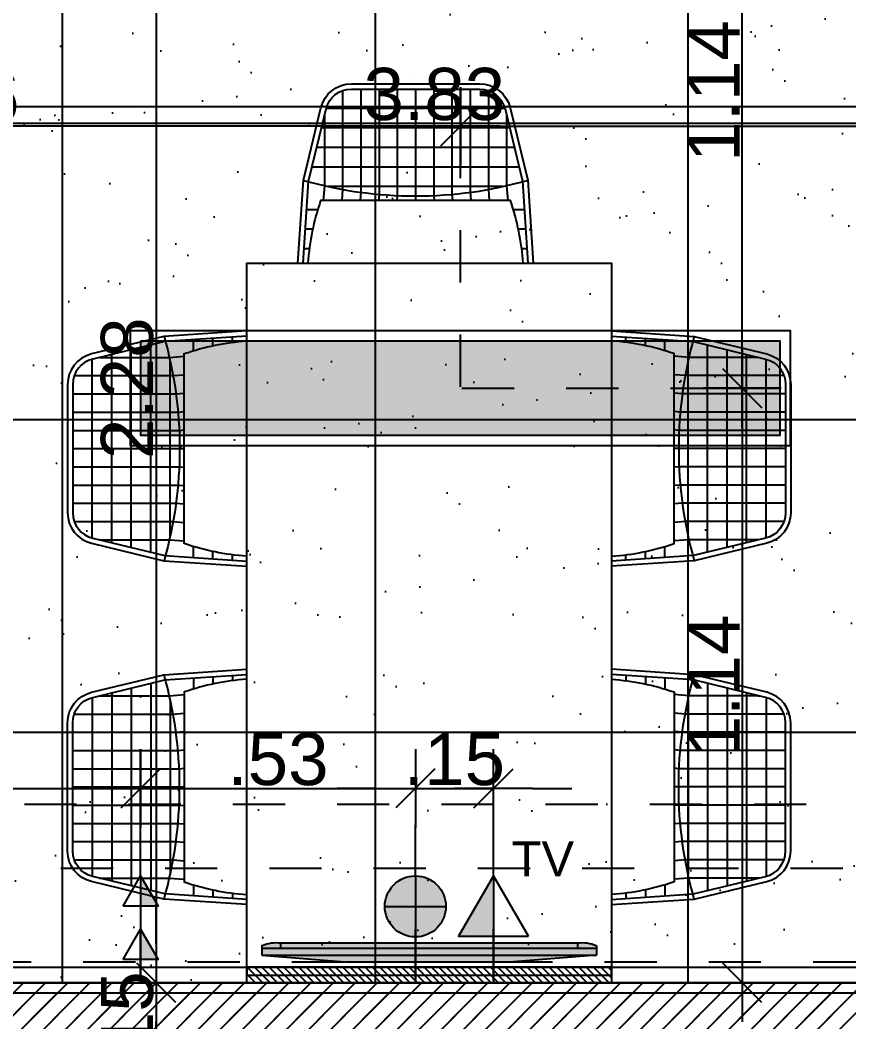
# Model space of a CAD drawing. Header units: millimetres. Extents: x 1974 to 2225, y 1614 to 1800.
# Drawn here: x 2040.602 to 2042.192, y 1635.488 to 1637.409 of the extents above; entities that cross this region are included whole.
import ezdxf
from ezdxf.enums import TextEntityAlignment as Align

# ---------------------------------------------------------------- set-up
doc = ezdxf.new("R2010")
doc.units = ezdxf.units.MM
doc.header["$LTSCALE"] = 0.03
doc.header["$PDMODE"] = 34
doc.linetypes.add('HIDDEN', pattern=[9.525, 6.35, -3.175])
doc.linetypes.add('HIDDEN2', pattern=[0.1875, 0.125, -0.0625])
for name, color, linetype in [('Construir Tijolos', 160, 'Continuous'), ('COTA', 250, 'Continuous'), ('COTA Luminotécnica', 250, 'Continuous'), ('COTA Pontos Elétricos', 250, 'Continuous'), ('Demolir', 193, 'HIDDEN2'), ('Especificações', 3, 'Continuous'), ('Forro de Gesso', 3, 'Continuous'), ('Layout', 6, 'Continuous'), ('PL09', 9, 'Continuous'), ('PL1', 1, 'Continuous'), ('PL251', 251, 'Continuous'), ('PL3', 3, 'Continuous'), ('PL5', 5, 'Continuous'), ('PL6', 6, 'Continuous'), ('Pontos Elétricos', 3, 'Continuous'), ('Pontos Luminotécnicos', 3, 'Continuous')]:
    doc.layers.add(name, color=color, linetype=linetype)
doc.styles.add('ARIAL', font='arial.ttf')
doc.styles.get("Standard").update_dxf_attribs({"font": 'arial.ttf'})
doc.dimstyles.new('TICK01', dxfattribs={"dimscale": 0, "dimtxt": 2, "dimasz": 1.5, "dimexe": 0.18, "dimexo": 0.06, "dimgap": 0.09, "dimtad": 1, "dimzin": 4, "dimdsep": 46, "dimtxsty": 'Standard', "dimblk": 'TICK1', "dimcen": 0.09, "dimclrd": 256, "dimclre": 256, "dimclrt": 4, "dimaunit": 1, "dimadec": 0, "dimazin": 0, "dimtfac": 1, "dimtix": 1, "dimtmove": 2, "dimatfit": 3, "dimldrblk": 'TICK1', "dimfxl": 1, "dimtolj": 1, "dimtzin": 12, "dimarcsym": 0})
pattern_1 = [(45, (0, 0), (-0.02121320344, 0.02121320344), [])]

# ---------------------------------------------------------------- blocks, each defined once
blk = doc.blocks.new('cadeira deck.01')
at = {"layer": 'PL251'}
for p, q in [((0.0274, -0.0219), (0.0274, -0.0118)), ((0.0648, -0.0283), (0.0648, -0.0143)), ((0.1023, -0.0379), (0.1023, -0.0168)), ((0.1841, -0.4243), (0.1841, -0.027)), ((0.2215, -0.4152), (0.2215, -0.036)), ((0.1483, -0.0509), (0.1198, -0.0485)), ((0.2826, -0.0509), (0.1483, -0.0509)), ((0.259, -0.4061), (0.259, -0.0451)), ((0.2964, -0.397), (0.2964, -0.0542)), ((0.1467, -0.3929), (0.1467, -0.0584)), ((0.1412, -0.0858), (0.1198, -0.0841)), ((0.3308, -0.0858), (0.1412, -0.0858)), ((0.1357, -0.1208), (0.1198, -0.1195)), ((0.3337, -0.1208), (0.1357, -0.1208)), ((0.1318, -0.1557), (0.1198, -0.1547)), ((0.3337, -0.1557), (0.1318, -0.1557)), ((0.1287, -0.1907), (0.1198, -0.19)), ((0.3337, -0.1907), (0.1287, -0.1907)), ((0.1287, -0.2256), (0.1198, -0.2256)), ((0.3337, -0.2256), (0.1287, -0.2256)), ((0.1287, -0.2606), (0.1198, -0.2613)), ((0.3337, -0.2606), (0.1287, -0.2606)), ((0.1318, -0.2955), (0.1198, -0.2965)), ((0.3337, -0.2955), (0.1318, -0.2955)), ((0.1357, -0.3305), (0.1198, -0.3318)), ((0.3337, -0.3305), (0.1357, -0.3305)), ((0.1412, -0.3654), (0.1198, -0.3672)), ((0.3308, -0.3654), (0.1412, -0.3654)), ((0.1483, -0.4004), (0.1198, -0.4028)), ((0.2826, -0.4004), (0.1483, -0.4004)), ((0.1023, -0.4345), (0.1023, -0.4134)), ((0.0274, -0.4395), (0.0274, -0.4294)), ((0.0648, -0.437), (0.0648, -0.423))]:
    blk.add_line(p, q, dxfattribs=at)
at = {"layer": 'PL5'}
for points in [[(0, 0), (0.1587, -0.0105), (0.2979, -0.0443, -0.345989), (0.3437, -0.1026), (0.3437, -0.3487, -0.345989), (0.2979, -0.407), (0.1587, -0.4408), (0, -0.4513)], [(0, -0.01), (0.1571, -0.0204), (0.2955, -0.054, -0.345989), (0.3337, -0.1026), (0.3337, -0.3487, -0.345989), (0.2955, -0.3973), (0.1571, -0.4309), (0, -0.4413)]]:
    blk.add_lwpolyline(points, format="xyb", dxfattribs=at)
at = {"layer": 'PL6'}
blk.add_lwpolyline([(0, -0.4321, 0.065364), (0.1198, -0.4077), (0.1198, -0.0436, 0.065364), (0, -0.0192, 0.065364)], format="xyb", dxfattribs=at)
blk.add_arc((0.9166, -0.2256), 0.7879, 164.1516, 195.8484, dxfattribs=at)
blk = doc.blocks.new('TV GRANDE.01')
at = {"layer": 'PL09'}
h = blk.add_hatch(color=256, dxfattribs=at)
h.paths.add_polyline_path([(0.3955, 0), (-0.3955, 0), (-0.783, -0.032), (0.783, -0.032)])
h.paths.add_polyline_path([(-0.6955, -0.064), (-0.783, -0.064), (-0.783, -0.0765, 0.139997), (-0.6955, -0.089)])
h.paths.add_polyline_path([(0.6955, -0.064), (-0.6955, -0.064), (-0.6955, -0.089), (0.6955, -0.089)])
h.paths.add_polyline_path([(0.783, -0.0765), (0.783, -0.064), (0.6955, -0.064), (0.6955, -0.089, 0.139997)])
h.paths.add_polyline_path([(0.783, -0.032), (-0.783, -0.032), (-0.783, -0.064), (0.783, -0.064)])
at = {"layer": 'PL5'}
for p, q in [((-0.783, -0.064), (-0.783, -0.032)), ((-0.783, -0.032), (0.783, -0.032)), ((0.783, -0.064), (0.783, -0.032)), ((-0.783, -0.064), (0.783, -0.064))]:
    blk.add_line(p, q, dxfattribs=at)
at = {"layer": 'PL6'}
for p, q in [((-0.783, -0.032), (-0.3955, 0)), ((-0.3955, 0), (0.3955, 0)), ((0.783, -0.032), (0.3955, 0)), ((-0.783, -0.0765), (-0.783, -0.064)), ((-0.6955, -0.089), (-0.6955, -0.064)), ((-0.6955, -0.089), (0.6955, -0.089)), ((0.6955, -0.089), (0.6955, -0.064)), ((0.783, -0.0765), (0.783, -0.064))]:
    blk.add_line(p, q, dxfattribs=at)
for centre, start, end in [((-0.7173, 0.0705), 245.9345, 277.8122), ((0.7173, 0.0705), 262.1878, 294.0655)]:
    blk.add_arc(centre, 0.161, start, end, dxfattribs=at)
blk = doc.blocks.new('TICK1')
for p, q in [((0, 1), (0, -1)), ((0.5, 0.5), (-0.5, -0.5)), ((-1, 0), (1, 0))]:
    blk.add_line(p, q)
blk = doc.blocks.new('*D201')
at = {"layer": 'COTA', "linetype": 'HIDDEN', "lineweight": -2, "transparency": 16777216}
for p, q in [((2039.4831, 1636.9964), (2039.4831, 1637.2204)), ((2043.3101, 1637.1324), (2043.3101, 1637.2204))]:
    blk.add_line(p, q, dxfattribs=at)
at = {"layer": 'COTA', "lineweight": -2, "transparency": 16777216}
blk.add_line((2039.5581, 1637.2114), (2043.2351, 1637.2114), dxfattribs=at)
at = {"layer": 'DEFPOINTS', "color": 0, "transparency": 16777216}
for p in [(2043.3101, 1637.2114), (2043.3101, 1637.1294), (2039.4831, 1636.9934)]:
    blk.add_point(p, dxfattribs=at)
at = {"layer": 'COTA', "lineweight": -2, "transparency": 16777216, "xscale": 0.07499999993790162, "yscale": 0.07499999993790162, "zscale": 0.07499999993790162, "rotation": 180}
blk.add_blockref('TICK1', (2039.4831, 1637.2114), dxfattribs=at)
at = {"layer": 'COTA', "lineweight": -2, "transparency": 16777216, "xscale": 0.07499999993790162, "yscale": 0.07499999993790162, "zscale": 0.07499999993790162}
blk.add_blockref('TICK1', (2043.3101, 1637.2114), dxfattribs=at)
at = {"layer": 'COTA', "color": 4, "transparency": 16777216, "insert": (2041.3966, 1637.267), "char_height": 0.1, "attachment_point": 5}
blk.add_mtext('\\A1;3.83', dxfattribs=at)
blk = doc.blocks.new('*D259')
at = {"layer": 'COTA', "linetype": 'HIDDEN', "lineweight": -2, "transparency": 16777216}
for p, q in [((2041.7551, 1637.8434), (2040.8541, 1637.8434)), ((2041.3936, 1635.5634), (2040.8541, 1635.5634))]:
    blk.add_line(p, q, dxfattribs=at)
at = {"layer": 'COTA', "lineweight": -2, "transparency": 16777216}
blk.add_line((2040.8631, 1637.7684), (2040.8631, 1635.6384), dxfattribs=at)
at = {"layer": 'DEFPOINTS', "color": 0, "transparency": 16777216}
for p in [(2041.7581, 1637.8434), (2040.8631, 1635.5634), (2041.3966, 1635.5634)]:
    blk.add_point(p, dxfattribs=at)
at = {"layer": 'COTA', "lineweight": -2, "transparency": 16777216, "xscale": 0.07499999993790162, "yscale": 0.07499999993790162, "zscale": 0.07499999993790162}
for p, rotation in [((2040.8631, 1637.8434), 90), ((2040.8631, 1635.5634), 270)]:
    blk.add_blockref('TICK1', p, dxfattribs=dict(at, rotation=rotation))
at = {"layer": 'COTA', "color": 4, "transparency": 16777216, "insert": (2040.8075, 1636.7034), "char_height": 0.1, "attachment_point": 5, "rotation": 90}
blk.add_mtext('\\A1;2.28', dxfattribs=at)
blk = doc.blocks.new('*D260')
at = {"layer": 'COTA', "lineweight": -2, "transparency": 16777216}
for p, q in [((2040.8631, 1635.6384), (2040.8631, 1635.7134)), ((2040.8631, 1635.5634), (2040.8631, 1635.4134)), ((2040.8631, 1635.3384), (2040.8631, 1635.2634))]:
    blk.add_line(p, q, dxfattribs=at)
at = {"layer": 'COTA', "linetype": 'HIDDEN', "lineweight": -2, "transparency": 16777216}
for p, q in [((2041.3936, 1635.5634), (2040.8541, 1635.5634)), ((2041.3836, 1635.4134), (2040.8541, 1635.4134))]:
    blk.add_line(p, q, dxfattribs=at)
at = {"layer": 'DEFPOINTS', "color": 0, "transparency": 16777216}
for p in [(2041.3966, 1635.5634), (2040.8631, 1635.4134), (2041.3866, 1635.4134)]:
    blk.add_point(p, dxfattribs=at)
at = {"layer": 'COTA', "lineweight": -2, "transparency": 16777216, "xscale": 0.07499999993790162, "yscale": 0.07499999993790162, "zscale": 0.07499999993790162}
for p, rotation in [((2040.8631, 1635.5634), 270), ((2040.8631, 1635.4134), 90)]:
    blk.add_blockref('TICK1', p, dxfattribs=dict(at, rotation=rotation))
at = {"layer": 'COTA', "color": 4, "transparency": 16777216, "insert": (2040.8075, 1635.4884), "char_height": 0.1, "attachment_point": 5, "rotation": 90}
blk.add_mtext('\\A1;.15', dxfattribs=at)
blk = doc.blocks.new('Tomada Alta')
at = {"layer": 'PL09'}
blk.add_hatch(color=251, dxfattribs=at).paths.add_polyline_path([(0, 0.08), (0.06, 0.08), (0, 0.1839)])
at = {"layer": 'PL3'}
blk.add_line((0, 0.1839), (0, 0), dxfattribs=at)
blk.add_lwpolyline([(-0.06, 0.08), (0, 0.1839), (0.06, 0.08)], close=True, dxfattribs=at)
blk = doc.blocks.new('logica alta.01')
at = {"layer": 'Pontos Elétricos'}
h = blk.add_hatch(color=251, dxfattribs=at)
h.dxf.hatch_style = 1
edge = h.paths.add_edge_path()
edge.add_arc((0.1465, 0), 0.0586, 0, 360)
for p, q in [((0.1465, 0.0586), (0.1465, -0.0586)), ((0.2051, 0), (0, 0))]:
    blk.add_line(p, q, dxfattribs=at)
blk.add_circle((0.1465, 0), 0.0586, dxfattribs=at)
blk = doc.blocks.new('POMNTO DUPLO1.15')
at = {"layer": 'Pontos Elétricos'}
h = blk.add_hatch(color=251, dxfattribs=at)
h.dxf.hatch_style = 1
h.paths.add_polyline_path([(0, 0.1026), (0, 0.0446), (0.0335, 0.0446)])
h.paths.add_polyline_path([(0, 0.2051), (0, 0.1472), (0.0335, 0.1472)])
at = {"layer": 'PL3'}
for p, q in [((0, 0.2051), (0, 0.1026)), ((0, 0.1026), (0, 0))]:
    blk.add_line(p, q, dxfattribs=at)
for points in [[(-0.0335, 0.1472), (0, 0.2051), (0.0335, 0.1472)], [(-0.0335, 0.0446), (0, 0.1026), (0.0335, 0.0446)]]:
    blk.add_lwpolyline(points, close=True, dxfattribs=at)
blk = doc.blocks.new('*D624')
at = {"layer": 'COTA Pontos Elétricos', "linetype": 'HIDDEN', "lineweight": -2, "ltscale": 0.2, "transparency": 16777216}
for p, q in [((2039.4831, 1635.5664), (2039.4831, 1635.9452)), ((2040.8331, 1635.5664), (2040.8331, 1635.9452))]:
    blk.add_line(p, q, dxfattribs=at)
at = {"layer": 'COTA Pontos Elétricos', "lineweight": -2, "ltscale": 0.2, "transparency": 16777216}
blk.add_line((2039.5581, 1635.9362), (2040.7581, 1635.9362), dxfattribs=at)
at = {"layer": 'DEFPOINTS', "color": 0, "ltscale": 0.2, "transparency": 16777216}
for p in [(2040.8331, 1635.9362), (2039.4831, 1635.5634), (2040.8331, 1635.5634)]:
    blk.add_point(p, dxfattribs=at)
at = {"layer": 'COTA Pontos Elétricos', "lineweight": -2, "ltscale": 0.2, "transparency": 16777216, "xscale": 0.07499999993790162, "yscale": 0.07499999993790162, "zscale": 0.07499999993790162, "rotation": 180}
blk.add_blockref('TICK1', (2039.4831, 1635.9362), dxfattribs=at)
at = {"layer": 'COTA Pontos Elétricos', "lineweight": -2, "ltscale": 0.2, "transparency": 16777216, "xscale": 0.07499999993790162, "yscale": 0.07499999993790162, "zscale": 0.07499999993790162}
blk.add_blockref('TICK1', (2040.8331, 1635.9362), dxfattribs=at)
at = {"layer": 'COTA Pontos Elétricos', "color": 4, "ltscale": 0.2, "transparency": 16777216, "insert": (2040.1581, 1635.9918), "char_height": 0.1, "attachment_point": 5}
blk.add_mtext('\\A1;1.35', dxfattribs=at)
blk = doc.blocks.new('*D625')
at = {"layer": 'COTA Pontos Elétricos', "linetype": 'HIDDEN', "lineweight": -2, "ltscale": 0.2, "transparency": 16777216}
for p, q in [((2040.8331, 1635.5664), (2040.8331, 1635.9452)), ((2041.3601, 1635.5664), (2041.3601, 1635.9452))]:
    blk.add_line(p, q, dxfattribs=at)
at = {"layer": 'COTA Pontos Elétricos', "lineweight": -2, "ltscale": 0.2, "transparency": 16777216}
blk.add_line((2040.9081, 1635.9362), (2041.2851, 1635.9362), dxfattribs=at)
at = {"layer": 'DEFPOINTS', "color": 0, "ltscale": 0.2, "transparency": 16777216}
for p in [(2041.3601, 1635.9362), (2040.8331, 1635.5634), (2041.3601, 1635.5634)]:
    blk.add_point(p, dxfattribs=at)
at = {"layer": 'COTA Pontos Elétricos', "lineweight": -2, "ltscale": 0.2, "transparency": 16777216, "xscale": 0.07499999993790162, "yscale": 0.07499999993790162, "zscale": 0.07499999993790162, "rotation": 180}
blk.add_blockref('TICK1', (2040.8331, 1635.9362), dxfattribs=at)
at = {"layer": 'COTA Pontos Elétricos', "lineweight": -2, "ltscale": 0.2, "transparency": 16777216, "xscale": 0.07499999993790162, "yscale": 0.07499999993790162, "zscale": 0.07499999993790162}
blk.add_blockref('TICK1', (2041.3601, 1635.9362), dxfattribs=at)
at = {"layer": 'COTA Pontos Elétricos', "color": 4, "ltscale": 0.2, "transparency": 16777216, "insert": (2041.0966, 1635.9918), "char_height": 0.1, "attachment_point": 5}
blk.add_mtext('\\A1;.53', dxfattribs=at)
blk = doc.blocks.new('*D626')
at = {"layer": 'COTA Pontos Elétricos', "linetype": 'HIDDEN', "lineweight": -2, "ltscale": 0.2, "transparency": 16777216}
for p, q in [((2041.3601, 1635.5664), (2041.3601, 1635.9452)), ((2041.5101, 1635.5664), (2041.5101, 1635.9452))]:
    blk.add_line(p, q, dxfattribs=at)
at = {"layer": 'COTA Pontos Elétricos', "lineweight": -2, "ltscale": 0.2, "transparency": 16777216}
for p, q in [((2041.2851, 1635.9362), (2041.2101, 1635.9362)), ((2041.3601, 1635.9362), (2041.5101, 1635.9362)), ((2041.5851, 1635.9362), (2041.6601, 1635.9362))]:
    blk.add_line(p, q, dxfattribs=at)
at = {"layer": 'DEFPOINTS', "color": 0, "ltscale": 0.2, "transparency": 16777216}
for p in [(2041.5101, 1635.9362), (2041.3601, 1635.5634), (2041.5101, 1635.5634)]:
    blk.add_point(p, dxfattribs=at)
at = {"layer": 'COTA Pontos Elétricos', "lineweight": -2, "ltscale": 0.2, "transparency": 16777216, "xscale": 0.07499999993790162, "yscale": 0.07499999993790162, "zscale": 0.07499999993790162}
blk.add_blockref('TICK1', (2041.3601, 1635.9362), dxfattribs=at)
at = {"layer": 'COTA Pontos Elétricos', "lineweight": -2, "ltscale": 0.2, "transparency": 16777216, "xscale": 0.07499999993790162, "yscale": 0.07499999993790162, "zscale": 0.07499999993790162, "rotation": 180}
blk.add_blockref('TICK1', (2041.5101, 1635.9362), dxfattribs=at)
at = {"layer": 'COTA Pontos Elétricos', "color": 4, "ltscale": 0.2, "transparency": 16777216, "insert": (2041.4351, 1635.9918), "char_height": 0.1, "attachment_point": 5}
blk.add_mtext('\\A1;.15', dxfattribs=at)
blk = doc.blocks.new('LUMINÁRIA.04')
at = {"layer": 'Pontos Luminotécnicos', "ltscale": 0.05}
h = blk.add_hatch(color=9, dxfattribs=at)
h.dxf.hatch_style = 1
h.paths.add_polyline_path([(0.02, 0.2), (0.02, 0.02), (1.247, 0.02), (1.247, 0.2)])
for points in [[(0, 0.22), (0, 0), (1.267, 0), (1.267, 0.22)], [(0.02, 0.2), (0.02, 0.02), (1.247, 0.02), (1.247, 0.2)]]:
    blk.add_lwpolyline(points, close=True, dxfattribs=at)
blk = doc.blocks.new('*D739')
at = {"layer": 'COTA Luminotécnica', "linetype": 'HIDDEN', "lineweight": -2, "ltscale": 0.2, "transparency": 16777216}
for p, q in [((2041.4466, 1636.7064), (2041.4466, 1637.215)), ((2043.3101, 1636.7064), (2043.3101, 1637.215))]:
    blk.add_line(p, q, dxfattribs=at)
at = {"layer": 'COTA Luminotécnica', "lineweight": -2, "ltscale": 0.2, "transparency": 16777216}
blk.add_line((2041.5216, 1637.206), (2043.2351, 1637.206), dxfattribs=at)
at = {"layer": 'DEFPOINTS', "color": 0, "ltscale": 0.2, "transparency": 16777216}
for p in [(2043.3101, 1637.206), (2041.4466, 1636.7034), (2043.3101, 1636.7034)]:
    blk.add_point(p, dxfattribs=at)
at = {"layer": 'COTA Luminotécnica', "lineweight": -2, "ltscale": 0.2, "transparency": 16777216, "xscale": 0.07499999993790162, "yscale": 0.07499999993790162, "zscale": 0.07499999993790162, "rotation": 180}
blk.add_blockref('TICK1', (2041.4466, 1637.206), dxfattribs=at)
at = {"layer": 'COTA Luminotécnica', "lineweight": -2, "ltscale": 0.2, "transparency": 16777216, "xscale": 0.07499999993790162, "yscale": 0.07499999993790162, "zscale": 0.07499999993790162}
blk.add_blockref('TICK1', (2043.3101, 1637.206), dxfattribs=at)
at = {"layer": 'COTA Luminotécnica', "color": 4, "ltscale": 0.2, "transparency": 16777216, "insert": (2042.3783, 1637.2616), "char_height": 0.1, "attachment_point": 5}
blk.add_mtext('\\A1;1.86', dxfattribs=at)
blk = doc.blocks.new('*D740')
at = {"layer": 'COTA Luminotécnica', "linetype": 'HIDDEN', "lineweight": -2, "ltscale": 0.2, "transparency": 16777216}
for p, q in [((2039.4831, 1636.9964), (2039.4831, 1637.215)), ((2041.4466, 1637.209), (2041.4466, 1637.215))]:
    blk.add_line(p, q, dxfattribs=at)
at = {"layer": 'COTA Luminotécnica', "lineweight": -2, "ltscale": 0.2, "transparency": 16777216}
blk.add_line((2041.3716, 1637.206), (2039.5581, 1637.206), dxfattribs=at)
at = {"layer": 'DEFPOINTS', "color": 0, "ltscale": 0.2, "transparency": 16777216}
for p in [(2039.4831, 1637.206), (2041.4466, 1637.206), (2039.4831, 1636.9934)]:
    blk.add_point(p, dxfattribs=at)
at = {"layer": 'COTA Luminotécnica', "lineweight": -2, "ltscale": 0.2, "transparency": 16777216, "xscale": 0.07499999993790162, "yscale": 0.07499999993790162, "zscale": 0.07499999993790162, "rotation": 180}
blk.add_blockref('TICK1', (2039.4831, 1637.206), dxfattribs=at)
at = {"layer": 'COTA Luminotécnica', "lineweight": -2, "ltscale": 0.2, "transparency": 16777216, "xscale": 0.07499999993790162, "yscale": 0.07499999993790162, "zscale": 0.07499999993790162}
blk.add_blockref('TICK1', (2041.4466, 1637.206), dxfattribs=at)
at = {"layer": 'COTA Luminotécnica', "color": 4, "ltscale": 0.2, "transparency": 16777216, "insert": (2040.4648, 1637.2616), "char_height": 0.1, "attachment_point": 5}
blk.add_mtext('\\A1;1.96', dxfattribs=at)
blk = doc.blocks.new('*D741')
at = {"layer": 'COTA Luminotécnica', "linetype": 'HIDDEN', "lineweight": -2, "ltscale": 0.2, "transparency": 16777216}
for p, q in [((2041.4496, 1637.8434), (2041.9962, 1637.8434)), ((2041.4496, 1636.7034), (2041.9962, 1636.7034))]:
    blk.add_line(p, q, dxfattribs=at)
at = {"layer": 'COTA Luminotécnica', "lineweight": -2, "ltscale": 0.2, "transparency": 16777216}
blk.add_line((2041.9872, 1636.7784), (2041.9872, 1637.7684), dxfattribs=at)
at = {"layer": 'DEFPOINTS', "color": 0, "ltscale": 0.2, "transparency": 16777216}
for p in [(2041.4466, 1637.8434), (2041.9872, 1637.8434), (2041.4466, 1636.7034)]:
    blk.add_point(p, dxfattribs=at)
at = {"layer": 'COTA Luminotécnica', "lineweight": -2, "ltscale": 0.2, "transparency": 16777216, "xscale": 0.07499999993790162, "yscale": 0.07499999993790162, "zscale": 0.07499999993790162}
for p, rotation in [((2041.9872, 1637.8434), 90), ((2041.9872, 1636.7034), 270)]:
    blk.add_blockref('TICK1', p, dxfattribs=dict(at, rotation=rotation))
at = {"layer": 'COTA Luminotécnica', "color": 4, "ltscale": 0.2, "transparency": 16777216, "insert": (2041.9325, 1637.2734), "char_height": 0.1, "attachment_point": 5, "rotation": 90}
blk.add_mtext('\\A1;1.14', dxfattribs=at)
blk = doc.blocks.new('*D742')
at = {"layer": 'COTA Luminotécnica', "linetype": 'HIDDEN', "lineweight": -2, "ltscale": 0.2, "transparency": 16777216}
for p, q in [((2041.9842, 1636.7034), (2041.9782, 1636.7034)), ((2041.9842, 1635.5634), (2041.9782, 1635.5634))]:
    blk.add_line(p, q, dxfattribs=at)
at = {"layer": 'COTA Luminotécnica', "lineweight": -2, "ltscale": 0.2, "transparency": 16777216}
blk.add_line((2041.9872, 1636.6284), (2041.9872, 1635.6384), dxfattribs=at)
at = {"layer": 'DEFPOINTS', "color": 0, "ltscale": 0.2, "transparency": 16777216}
for p in [(2041.9872, 1636.7034), (2041.9872, 1635.5634), (2041.9872, 1635.5634)]:
    blk.add_point(p, dxfattribs=at)
at = {"layer": 'COTA Luminotécnica', "lineweight": -2, "ltscale": 0.2, "transparency": 16777216, "xscale": 0.07499999993790162, "yscale": 0.07499999993790162, "zscale": 0.07499999993790162}
for p, rotation in [((2041.9872, 1636.7034), 90), ((2041.9872, 1635.5634), 270)]:
    blk.add_blockref('TICK1', p, dxfattribs=dict(at, rotation=rotation))
at = {"layer": 'COTA Luminotécnica', "color": 4, "ltscale": 0.2, "transparency": 16777216, "insert": (2041.9325, 1636.1334), "char_height": 0.1, "attachment_point": 5, "rotation": 90}
blk.add_mtext('\\A1;1.14', dxfattribs=at)

msp = doc.modelspace()

# ---------------------------------------------------------------- hatches: boundary and pattern name
at = {"layer": 'Construir Tijolos'}
h = msp.add_hatch(dxfattribs=at)
h.set_pattern_fill('_USER', color=256, scale=0.03, angle=45, pattern_type=0)
h.set_pattern_definition(pattern_1)
h.paths.add_polyline_path([(2036.3061, 1638.7434), (2036.4831, 1638.7434), (2036.4831, 1641.8434), (2036.9581, 1641.8434), (2036.9581, 1641.9734), (2036.3061, 1641.9734)])
h.paths.add_polyline_path([(2036.4831, 1637.8634), (2038.0031, 1637.8634), (2038.0031, 1637.7114), (2038.1331, 1637.7114), (2038.1331, 1637.8634), (2038.2831, 1637.8634), (2038.2831, 1637.9934), (2036.4831, 1637.9934)])
h.paths.add_polyline_path([(2036.4831, 1638.1334), (2036.4831, 1638.2434), (2036.3061, 1638.2434), (2036.3061, 1637.9224), (2036.3311, 1637.9224), (2036.3311, 1638.1334)])
h.paths.add_polyline_path([(2043.2081, 1639.2434), (2041.7081, 1639.2434), (2041.7081, 1639.3934), (2041.5581, 1639.3934), (2041.5581, 1637.9934), (2039.1831, 1637.9934), (2039.1831, 1637.8634), (2039.3331, 1637.8634), (2039.3331, 1637.7934), (2039.4831, 1637.7934), (2039.4831, 1637.8434), (2041.7581, 1637.8434), (2041.7581, 1637.9934), (2041.7081, 1637.9934), (2041.7081, 1639.0934), (2043.2081, 1639.0934)])
h.paths.add_polyline_path([(2043.3101, 1637.8434), (2042.3581, 1637.8434), (2042.3581, 1637.9934), (2043.2081, 1637.9934), (2043.2081, 1638.8534), (2043.3101, 1638.8534)])
h.paths.add_polyline_path([(2039.4631, 1634.0134), (2039.3331, 1634.0134), (2039.3331, 1636.9934), (2039.4831, 1636.9934), (2039.4831, 1635.5634), (2043.3101, 1635.5634), (2043.3101, 1635.4134), (2039.4631, 1635.4134)])
h.paths.add_polyline_path([(2038.0031, 1636.7114), (2038.1331, 1636.7114), (2038.1331, 1635.6594), (2038.0031, 1635.6594)])
h.paths.add_polyline_path([(2037.9331, 1633.2594), (2038.1331, 1633.2594), (2038.1331, 1634.7594), (2038.0031, 1634.7594), (2038.0031, 1634.6594), (2036.4831, 1634.6594), (2036.4831, 1634.7784), (2036.3061, 1634.7784), (2036.3061, 1634.1784), (2036.4831, 1634.1784), (2036.4831, 1634.5094), (2037.9831, 1634.5094), (2037.9831, 1633.4094), (2037.9331, 1633.4094)])
h.paths.add_polyline_path([(2036.3061, 1633.1594), (2036.4831, 1633.1594), (2036.4831, 1633.2594), (2037.2331, 1633.2594), (2037.2331, 1633.4094), (2036.3061, 1633.4094)])
h.paths.add_polyline_path([(2036.4831, 1632.1094), (2037.9831, 1632.1094), (2037.9831, 1631.6594), (2038.1331, 1631.6594), (2038.1331, 1632.2594), (2036.4831, 1632.2594), (2036.4831, 1632.3594), (2036.3061, 1632.3594), (2036.3061, 1631.8094), (2036.4831, 1631.8094)])
h.paths.add_polyline_path([(2036.3061, 1630.2714), (2036.3061, 1630.9574), (2036.4831, 1630.9574), (2036.4831, 1631.0094), (2037.9831, 1631.0094), (2037.9831, 1631.0594), (2038.1331, 1631.0594), (2038.1331, 1630.7594), (2037.9831, 1630.7594), (2037.9831, 1630.8594), (2036.4831, 1630.8594), (2036.4831, 1630.2714)])
h.paths.add_polyline_path([(2039.3331, 1631.9834), (2039.4631, 1631.9834), (2039.4631, 1630.4369), (2039.3331, 1630.4369)])
h.paths.add_polyline_path([(2043.3101, 1633.0634), (2043.3101, 1632.3104), (2043.2901, 1632.3104), (2043.2901, 1632.9134), (2042.1901, 1632.9134), (2042.1901, 1631.4134), (2042.2401, 1631.4134), (2042.2401, 1631.2634), (2042.0401, 1631.2634), (2042.0401, 1632.9334), (2039.4631, 1632.9334), (2039.4631, 1632.8834), (2039.3331, 1632.8834), (2039.3331, 1633.1134), (2039.4631, 1633.1134), (2039.4631, 1633.0634)])
h.paths.add_polyline_path([(2043.3101, 1631.2634), (2042.8401, 1631.2634), (2042.8401, 1631.4134), (2043.2901, 1631.4134), (2043.2901, 1632.3104), (2043.3101, 1632.3104)], flags=17)
h.paths.add_polyline_path([(2043.3101, 1629.0094), (2039.3331, 1629.0094), (2039.3331, 1629.4369), (2039.4631, 1629.4369), (2039.4631, 1629.1394), (2043.3101, 1629.1394)])
h.paths.add_polyline_path([(2036.4831, 1629.0094), (2038.1331, 1629.0094), (2038.1331, 1629.9594), (2037.9831, 1629.9594), (2037.9831, 1629.1594), (2036.4831, 1629.1594)])
h.paths.add_polyline_path([(2036.3061, 1626.7324), (2036.4831, 1626.7324), (2036.4831, 1627.7194), (2036.3061, 1627.7194)])
h.paths.add_polyline_path([(2036.1726, 1625.4814), (2036.1726, 1625.3814), (2038.4331, 1625.3814), (2038.4331, 1625.8094), (2037.2061, 1625.8094), (2037.2061, 1625.4814)])
h.paths.add_polyline_path([(2042.2891, 1625.4814), (2040.9331, 1625.4814), (2040.9331, 1625.8094), (2043.3101, 1625.8094), (2043.3101, 1625.7814), (2042.2891, 1625.7814)])
h.paths.add_polyline_path([(2042.8881, 1641.9734), (2042.8881, 1643.0934), (2043.2081, 1643.0934), (2043.2081, 1641.9734)])
h.paths.add_polyline_path([(2042.3366, 1641.8234), (2042.3366, 1641.9734), (2042.7581, 1641.9734), (2042.7581, 1643.2234), (2043.3581, 1643.2234), (2043.3581, 1641.8564), (2043.4431, 1641.8564), (2043.4431, 1641.7264), (2043.2081, 1641.7264), (2043.2081, 1641.8234)])
at = {"layer": 'Especificações', "ltscale": 100}
h = msp.add_hatch(dxfattribs=at)
h.set_pattern_fill('_USER', color=251, scale=0.6, double=1, pattern_type=0)
h.set_pattern_definition([(0, (2039.4831, 1637.8434), (0, 0.6), []), (90, (2039.4831, 1637.8434), (-0.6, 4e-17), [])])
h.paths.add_polyline_path([(2043.3101, 1637.8434), (2042.3581, 1637.8434), (2042.3581, 1637.9434), (2041.7581, 1637.9434), (2041.7581, 1637.8434), (2040.0831, 1637.8434), (2040.0831, 1637.2434), (2039.4831, 1637.2434), (2039.4831, 1636.9934), (2039.4831, 1635.5634), (2043.3101, 1635.5634)])
h.paths.add_polyline_path([(2041.933, 1637.6752), (2042.1772, 1637.6752), (2042.1772, 1637.8812), (2041.933, 1637.8812)], flags=24)
h.paths.add_polyline_path([(2042.2907, 1637.8427), (2042.2907, 1638.0869), (2042.0846, 1638.0869), (2042.0846, 1637.8427)], flags=9)
at = {"layer": 'Forro de Gesso', "ltscale": 100}
h = msp.add_hatch(dxfattribs=at)
h.set_pattern_fill('AR-SAND', color=251, scale=0.005)
h.paths.add_polyline_path([(2043.3101, 1637.8434), (2039.4831, 1637.8434), (2039.4831, 1635.5634), (2043.3101, 1635.5634)])
h.paths.add_polyline_path([(2042.5501, 1635.6034), (2042.5601, 1635.6134), (2042.5601, 1635.9134), (2042.8601, 1635.9134), (2042.8601, 1635.6034), (2042.8701, 1635.6034), (2042.8601, 1635.6134), (2042.5601, 1635.6134), (2041.0366, 1635.6034)], flags=16)
at = {"layer": 'Layout'}
h = msp.add_hatch(dxfattribs=at)
h.set_pattern_fill('_USER', color=252, scale=0.01, angle=135, pattern_type=0)
h.set_pattern_definition([(135, (3778.814922, -867.825314), (-0.007071067812, -0.007071067812), [])])
h.paths.add_polyline_path([(2041.0366, 1635.5784), (2041.0366, 1635.5934), (2041.7366, 1635.5934), (2041.7366, 1635.5784)])
h.paths.add_polyline_path([(2041.0366, 1635.5634), (2041.0366, 1635.5784), (2041.7366, 1635.5784), (2041.7366, 1635.5634)])
at = {"layer": 'PL1'}
h = msp.add_hatch(dxfattribs=at)
h.set_pattern_fill('_USER', color=251, scale=0.03, angle=45, pattern_type=0)
h.set_pattern_definition(pattern_1)
h.paths.add_polyline_path([(2043.4111, 1637.1094), (2043.3301, 1637.1094), (2043.3301, 1635.5434), (2039.4631, 1635.5434), (2039.4631, 1636.9734), (2039.3531, 1636.9734), (2039.3531, 1634.0334), (2039.4431, 1634.0334), (2039.4431, 1635.4334), (2043.3301, 1635.4334), (2043.3301, 1633.3484), (2043.4111, 1633.3484)])

# ---------------------------------------------------------------- linework, layer by layer
at = {"layer": 'Construir Tijolos'}
msp.add_lwpolyline([(2039.4631, 1634.0134), (2039.3331, 1634.0134), (2039.3331, 1636.9934), (2039.4831, 1636.9934), (2039.4831, 1635.5634), (2043.3101, 1635.5634), (2043.3101, 1635.4134), (2039.4631, 1635.4134), (2039.4631, 1634.0134)], dxfattribs=at)
at = {"layer": 'Demolir', "linetype": 'HIDDEN', "ltscale": 0.3}
for points in [[(2043.3101, 1635.9054), (2039.9046, 1635.9054), (2039.9046, 1635.7554), (2039.9361, 1635.7554), (2039.9361, 1635.5634)], [(2040.0801, 1635.5634), (2040.0801, 1635.7834), (2043.3101, 1635.7834)]]:
    msp.add_lwpolyline(points, dxfattribs=at)
at = {"layer": 'Forro de Gesso', "ltscale": 100}
for points in [[(2039.4831, 1635.5634), (2043.3101, 1635.5634), (2043.3101, 1637.8434), (2039.4831, 1637.8434)], [(2039.5131, 1635.5934), (2043.2801, 1635.5934), (2043.2801, 1637.8134), (2039.5131, 1637.8134)]]:
    msp.add_lwpolyline(points, close=True, dxfattribs=at)
at = {"layer": 'Forro de Gesso', "color": 6, "linetype": 'HIDDEN', "ltscale": 0.2}
msp.add_lwpolyline([(2039.5231, 1635.6034), (2043.2701, 1635.6034), (2043.2701, 1637.8034), (2039.5231, 1637.8034)], close=True, dxfattribs=at)
at = {"layer": 'Layout'}
msp.add_line((2041.0366, 1635.5784), (2041.7366, 1635.5784), dxfattribs=at)
at = {"layer": 'Layout', "color": 5}
msp.add_lwpolyline([(2041.0366, 1635.5634), (2041.0366, 1636.9434), (2041.7366, 1636.9434), (2041.7366, 1635.5634)], dxfattribs=at)
at = {"layer": 'Layout', "color": 3}
for points in [[(2041.7366, 1635.5784), (2041.7366, 1635.5934), (2041.0366, 1635.5934), (2041.0366, 1635.5784)], [(2041.0366, 1635.5634), (2041.0366, 1635.5784)], [(2041.7366, 1635.5784), (2041.7366, 1635.5634)]]:
    msp.add_lwpolyline(points, dxfattribs=at)
at = {"layer": 'PL1'}
msp.add_line((2043.3101, 1635.5634), (2039.4831, 1635.5634), dxfattribs=at)
at = {"layer": 'PL1', "color": 6}
msp.add_lwpolyline([(2039.4631, 1636.9734), (2039.3531, 1636.9734), (2039.3531, 1634.0334), (2039.4431, 1634.0334), (2039.4431, 1635.4334), (2043.3301, 1635.4334), (2043.3301, 1633.3484), (2043.4111, 1633.3484), (2043.4111, 1637.1094), (2043.3301, 1637.1094), (2043.3301, 1635.5434), (2039.4631, 1635.5434)], close=True, dxfattribs=at)

# ---------------------------------------------------------------- block references
at = {"layer": 'Layout'}
for p, rotation in [((2041.1348, 1636.9434), 90.00000000000001), ((2041.0366, 1635.7134), 180)]:
    msp.add_blockref('cadeira deck.01', p, dxfattribs=dict(at, rotation=rotation))
at = {"layer": 'Layout', "xscale": -1}
msp.add_blockref('cadeira deck.01', (2041.0366, 1636.8134), dxfattribs=at)
at = {"layer": 'Layout'}
msp.add_blockref('cadeira deck.01', (2041.7366, 1636.8134), dxfattribs=at)
at = {"layer": 'Layout', "xscale": -1, "rotation": 180}
msp.add_blockref('cadeira deck.01', (2041.7366, 1635.7134), dxfattribs=at)
at = {"layer": 'Layout', "xscale": -0.4096000000000001, "yscale": 0.4096000000000001, "zscale": 0.4096000000000001, "rotation": 180}
msp.add_blockref('TV GRANDE.01', (2041.3866, 1635.6034), dxfattribs=at)
at = {"layer": 'Pontos Elétricos'}
msp.add_blockref('POMNTO DUPLO1.15', (2040.8331, 1635.5634), dxfattribs=at)
at = {"layer": 'Pontos Elétricos', "rotation": 89.99999999999999}
msp.add_blockref('logica alta.01', (2041.3601, 1635.5634), dxfattribs=at)
at = {"layer": 'Pontos Elétricos', "xscale": -1.115026295698799, "yscale": 1.115026295698799, "zscale": 1.115026295698799}
msp.add_blockref('Tomada Alta', (2041.5101, 1635.5634), dxfattribs=at)
at = {"layer": 'Pontos Luminotécnicos'}
msp.add_blockref('LUMINÁRIA.04', (2040.8131, 1636.5934), dxfattribs=at)

# ---------------------------------------------------------------- texts
at = {"layer": 'Pontos Elétricos', "color": 4, "style": 'ARIAL'}
msp.add_text('TV', height=0.06702, dxfattribs=at).set_placement((2041.6048, 1635.7676), align=Align.CENTER)

# ---------------------------------------------------------------- dimensions: what is measured, and where the dimension line sits
at = {"layer": 'COTA'}
for base, p1, p2, picture, middle in [((2040.8631, 1635.5634), (2041.7581, 1637.8434), (2041.3966, 1635.5634), '*D259', (2040.8075, 1636.7034)), ((2040.8631, 1635.4134), (2041.3966, 1635.5634), (2041.3866, 1635.4134), '*D260', (2040.8075, 1635.4884))]:
    dim = msp.add_linear_dim(base=base, p1=p1, p2=p2, angle=90, dimstyle='TICK01', override={"dimscale": 0.05}, dxfattribs=at)
    dim.commit()
    dim.dimension.update_dxf_attribs({"geometry": picture, "text_midpoint": middle})
dim = msp.add_linear_dim(base=(2043.3101, 1637.2114), p1=(2039.4831, 1636.9934), p2=(2043.3101, 1637.1294), dimstyle='TICK01', override={"dimscale": 0.05}, dxfattribs=at)
dim.commit()
dim.dimension.update_dxf_attribs({"geometry": '*D201', "text_midpoint": (2041.3966, 1637.267)})
at = {"layer": 'COTA Luminotécnica', "ltscale": 0.2}
for base, p1, p2, picture, middle in [((2041.9872, 1637.8434), (2041.4466, 1636.7034), (2041.4466, 1637.8434), '*D741', (2041.9325, 1637.2734)), ((2041.9872, 1635.5634), (2041.9872, 1636.7034), (2041.9872, 1635.5634), '*D742', (2041.9325, 1636.1334))]:
    dim = msp.add_linear_dim(base=base, p1=p1, p2=p2, angle=90, dimstyle='TICK01', override={"dimscale": 0.05}, dxfattribs=at)
    dim.commit()
    dim.dimension.update_dxf_attribs({"geometry": picture, "text_midpoint": middle})
for base, p1, p2, picture, middle in [((2039.4831, 1637.206), (2041.4466, 1637.206), (2039.4831, 1636.9934), '*D740', (2040.4648, 1637.2616)), ((2043.3101, 1637.206), (2041.4466, 1636.7034), (2043.3101, 1636.7034), '*D739', (2042.3783, 1637.2616))]:
    dim = msp.add_linear_dim(base=base, p1=p1, p2=p2, dimstyle='TICK01', override={"dimscale": 0.05}, dxfattribs=at)
    dim.commit()
    dim.dimension.update_dxf_attribs({"geometry": picture, "text_midpoint": middle})
at = {"layer": 'COTA Pontos Elétricos', "ltscale": 0.2}
for base, p1, p2, picture, middle in [((2040.8331, 1635.9362), (2039.4831, 1635.5634), (2040.8331, 1635.5634), '*D624', (2040.1581, 1635.9918)), ((2041.3601, 1635.9362), (2040.8331, 1635.5634), (2041.3601, 1635.5634), '*D625', (2041.0966, 1635.9918)), ((2041.5101, 1635.9362), (2041.3601, 1635.5634), (2041.5101, 1635.5634), '*D626', (2041.4351, 1635.9918))]:
    dim = msp.add_linear_dim(base=base, p1=p1, p2=p2, dimstyle='TICK01', override={"dimscale": 0.05}, dxfattribs=at)
    dim.commit()
    dim.dimension.update_dxf_attribs({"geometry": picture, "text_midpoint": middle})

doc.saveas('drawing.dxf')
